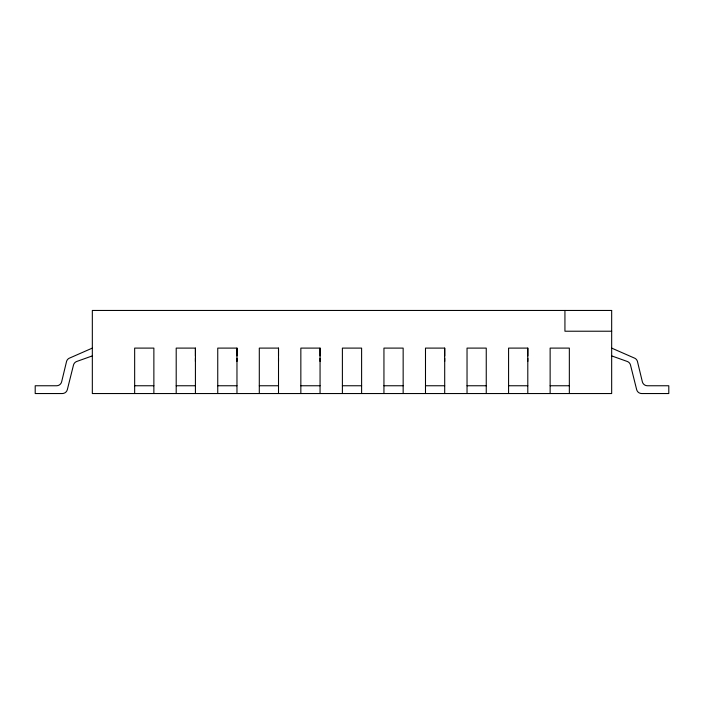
<?xml version="1.0" encoding="UTF-8"?>
<svg xmlns="http://www.w3.org/2000/svg" width="704" height="704" viewBox="0 0 704 704"><rect width="100%" height="100%" fill="white"/><g stroke="black" fill="none" stroke-linecap="round" stroke-linejoin="round"><path stroke-width="1.06" d="M195.422 361.451L195.422 348.102L176.202 348.102L176.202 393.545M236.966 361.451L236.966 348.102L217.747 348.102L217.747 393.545M278.511 361.451L278.511 348.102L259.301 348.102L259.301 393.545M320.056 361.451L320.056 348.102L300.846 348.102L300.846 393.545M444.699 361.451L444.699 348.102L425.489 348.102L425.489 393.545M527.798 361.451L527.798 348.102L508.578 348.102L508.578 393.545M92.33 348.102L69.054 358.31A5.192 5.192 0 0 0 66.546 361.486L61.618 381.911A5.192 5.192 0 0 1 56.593 385.757L35.2 385.757L35.2 393.545L62.304 393.545A5.192 5.192 0 0 0 67.346 389.611L73.48 365.086A5.192 5.192 0 0 1 76.771 361.451L92.33 355.898M611.67 331.223L564.934 331.223L564.934 310.455M134.658 385.757L153.868 385.757M176.202 385.757L195.422 385.757M217.747 385.757L236.966 385.757M259.301 385.757L278.511 385.757M300.846 385.757L320.056 385.757M342.39 385.757L361.61 385.757M383.944 385.757L403.154 385.757M425.489 385.757L444.699 385.757M467.034 385.757L486.253 385.757M508.578 385.757L527.798 385.757M550.132 385.757L569.342 385.757M611.67 355.898L627.229 361.451A5.192 5.192 0 0 1 630.52 365.086L636.654 389.611A5.192 5.192 0 0 0 641.696 393.545L668.8 393.545L668.8 385.757L647.407 385.757A5.192 5.192 0 0 1 642.382 381.911L637.454 361.486A5.192 5.192 0 0 0 634.946 358.31L611.67 348.102M569.342 393.545L569.342 348.102L550.132 348.102L550.132 393.545M527.798 348.102L527.798 355.898M527.798 358.31L527.798 393.545M486.253 393.545L486.253 348.102L467.034 348.102L467.034 393.545M444.699 348.102L444.699 355.898M444.699 358.31L444.699 393.545M403.154 393.545L403.154 348.102L383.944 348.102L383.944 393.545M361.61 393.545L361.61 348.102L342.39 348.102L342.39 393.545M320.056 348.102L320.056 355.898M320.056 358.31L320.056 393.545M278.511 348.102L278.511 355.898M278.511 358.31L278.511 393.545M236.966 348.102L236.966 355.898M236.966 358.31L236.966 393.545M195.422 348.102L195.422 355.898M195.422 358.31L195.422 393.545M153.868 393.545L153.868 348.102L134.658 348.102L134.658 393.545M611.67 310.455L92.33 310.455L92.33 393.545L611.67 393.545L611.67 310.455"/></g></svg>
